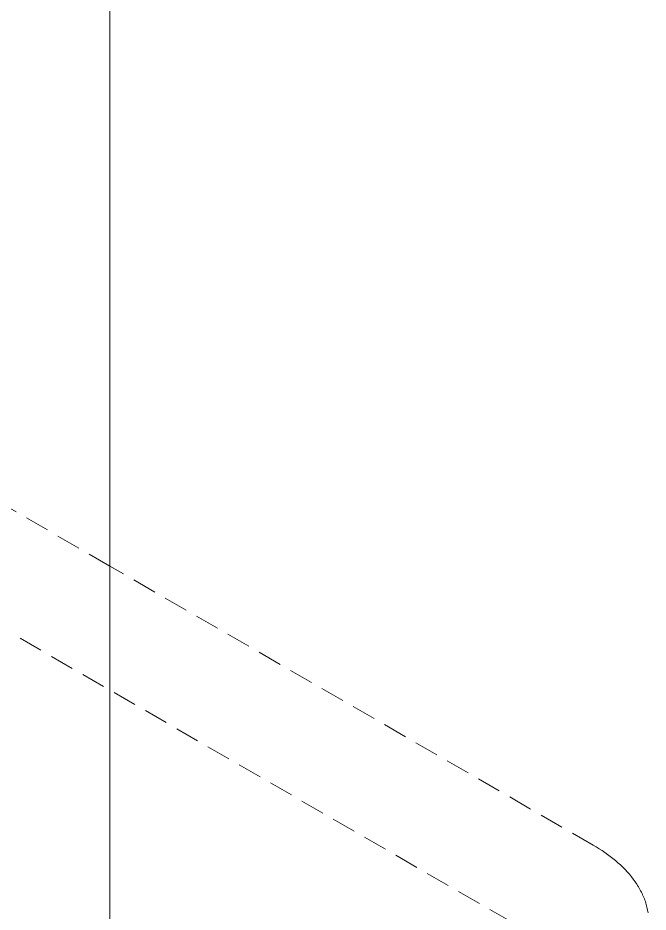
# Model space of a CAD drawing. Header units: millimetres. Extents: x -111 to 4919, y -143 to 3304.
# Drawn here: x 3088.01 to 3121.21, y 1411.18 to 1458.27 of the extents above; entities that cross this region are included whole.
import ezdxf

# ---------------------------------------------------------------- set-up
doc = ezdxf.new("R2010")
doc.units = ezdxf.units.MM
doc.linetypes.add('HIDDEN', pattern=[1.905, 1.27, -0.635])
doc.layers.add('ZANO_R', color=7, linetype='Continuous', lineweight=0)
doc.layers.add('ZANO_R_przerywana', color=7, linetype='HIDDEN', lineweight=0)

msp = doc.modelspace()

# ---------------------------------------------------------------- linework, layer by layer
at = {"layer": 'ZANO_R'}
msp.add_line((3092.861, 1689.044), (3092.861, 1391.839), dxfattribs=at)
at = {"layer": 'ZANO_R_przerywana'}
for p, q in [((3092.861, 1429.398), (2814.261, 1590.248)), ((2814.261, 1583.716), (3118.317, 1408.169)), ((3118.317, 1414.701), (3092.861, 1429.398)), ((3118.317, 1414.701), (3118.472, 1414.61)), ((3118.472, 1414.61), (3118.625, 1414.515)), ((3118.625, 1414.515), (3118.776, 1414.418)), ((3118.776, 1414.418), (3118.924, 1414.318)), ((3118.924, 1414.318), (3119.069, 1414.215)), ((3119.069, 1414.215), (3119.211, 1414.11)), ((3119.211, 1414.11), (3119.35, 1414.001)), ((3119.35, 1414.001), (3119.486, 1413.89)), ((3119.486, 1413.89), (3119.618, 1413.777)), ((3119.618, 1413.777), (3119.746, 1413.66)), ((3119.746, 1413.66), (3119.87, 1413.542)), ((3119.87, 1413.542), (3119.99, 1413.42)), ((3119.99, 1413.42), (3120.105, 1413.297)), ((3120.105, 1413.297), (3120.216, 1413.171)), ((3120.216, 1413.171), (3120.322, 1413.042)), ((3120.322, 1413.042), (3120.423, 1412.912)), ((3120.423, 1412.912), (3120.519, 1412.779)), ((3120.519, 1412.779), (3120.61, 1412.645)), ((3120.61, 1412.645), (3120.653, 1412.577)), ((3120.653, 1412.577), (3120.695, 1412.508)), ((3120.695, 1412.508), (3120.736, 1412.44)), ((3120.736, 1412.44), (3120.775, 1412.37)), ((3120.775, 1412.37), (3120.812, 1412.3)), ((3120.812, 1412.3), (3120.849, 1412.23)), ((3120.849, 1412.23), (3120.883, 1412.16)), ((3120.883, 1412.16), (3120.916, 1412.089)), ((3120.916, 1412.089), (3120.948, 1412.018)), ((3120.948, 1412.018), (3120.978, 1411.946)), ((3120.978, 1411.946), (3121.007, 1411.874)), ((3121.007, 1411.874), (3121.034, 1411.802)), ((3121.034, 1411.802), (3121.059, 1411.729)), ((3121.059, 1411.729), (3121.083, 1411.657)), ((3121.083, 1411.657), (3121.105, 1411.584)), ((3121.105, 1411.584), (3121.126, 1411.51)), ((3121.126, 1411.51), (3121.145, 1411.437)), ((3121.145, 1411.437), (3121.163, 1411.363)), ((3121.163, 1411.363), (3121.178, 1411.289)), ((3121.178, 1411.289), (3121.193, 1411.215)), ((3121.193, 1411.215), (3121.205, 1411.141))]:
    msp.add_line(p, q, dxfattribs=at)

doc.saveas('drawing.dxf')
